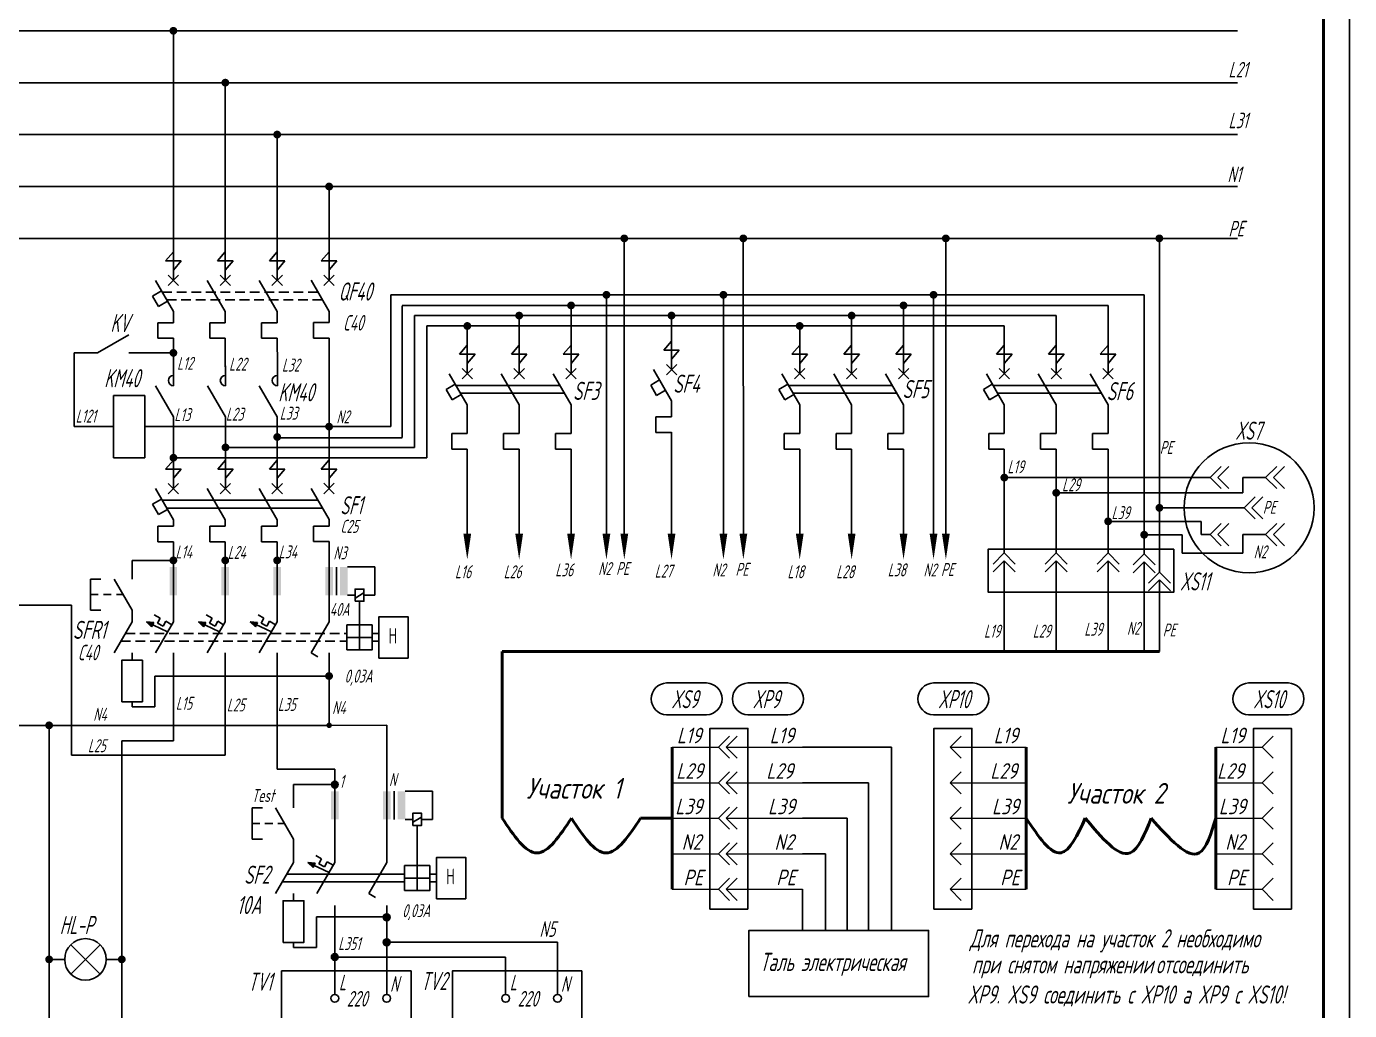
# Model space of a CAD drawing. Header units: millimetres. Extents: x 294 to 6216, y -3442 to 2720.
# Drawn here: x 1314.3 to 1569.2, y 343.8 to 533.4 of the extents above; entities that cross this region are included whole.
import ezdxf

# ---------------------------------------------------------------- set-up
doc = ezdxf.new("R2010")
doc.units = ezdxf.units.MM
doc.header["$LTSCALE"] = 15
for name, pattern in [('HIDDEN2', [0.1875, 0.125, -0.0625]), ('K5LT_BASIC', [0]), ('K5LT_THIN', [0])]:
    doc.linetypes.add(name, pattern=pattern)
for name, color, linetype, lineweight in [('0.35 TEXT', 7, 'Continuous', 35), ('LWT 0.5', 7, 'Continuous', 50), ('LWT 0.6', 7, 'Continuous', 50)]:
    doc.layers.add(name, color=color, linetype=linetype, lineweight=lineweight)
doc.layers.add('ШТРИХОВАЯ 2', color=7, linetype='HIDDEN2')
doc.styles.add('33', font='gost.shx', dxfattribs={"width": 0.75, "oblique": 15, "height": 2.5})
doc.styles.add('34', font='gost.shx', dxfattribs={"width": 0.75, "oblique": 15, "height": 3.5})

# ---------------------------------------------------------------- blocks, each defined once
blk = doc.blocks.new('НР контакт')
at = {"linetype": 'K5LT_BASIC'}
for p, q in [((4.5, 0), (10.5, 3.46)), ((4.5, 0), (0, 0)), ((15, 0), (10.5, 0))]:
    blk.add_line(p, q, dxfattribs=at)
blk = doc.blocks.new('Авт выкл с тепл и дугогаш вертик')
for p, q in [((0, 0), (0, -7.5)), ((-1.5, -3.75), (0, -2)), ((8.5, -3.75), (10, -2)), ((10, 0), (10, -7.5)), ((18.5, -3.75), (20, -2)), ((20, 0), (20, -7.5)), ((1.5, -3.75), (-1.5, -3.75)), ((0, -5.5), (1.5, -3.75)), ((11.5, -3.75), (8.5, -3.75)), ((10, -5.5), (11.5, -3.75)), ((21.5, -3.75), (18.5, -3.75)), ((20, -5.5), (21.5, -3.75)), ((0, -13.5), (-3.46, -7.5)), ((-1, -8.5), (1, -6.5)), ((-1, -6.5), (1, -8.5)), ((10, -13.5), (6.54, -7.5)), ((9, -8.5), (11, -6.5)), ((9, -6.5), (11, -8.5)), ((20, -13.5), (16.54, -7.5)), ((19, -8.5), (21, -6.5)), ((19, -6.5), (21, -8.5)), ((-2.31, -9.5), (-4.04, -10.5)), ((-2.16, -9.75), (17.84, -9.75)), ((-2.88, -12.5), (-4.04, -10.5)), ((-1.15, -11.5), (-2.88, -12.5)), ((-1.3, -11.25), (18.7, -11.25)), ((0, -13.5), (0, -18)), ((10, -13.5), (10, -18)), ((20, -13.5), (20, -18)), ((0, -19), (-3, -19)), ((-3, -19), (-3, -22)), ((0, -18), (0, -19)), ((10, -19), (7, -19)), ((7, -19), (7, -22)), ((10, -18), (10, -19)), ((20, -19), (17, -19)), ((17, -19), (17, -22)), ((20, -18), (20, -19)), ((-3, -22), (0, -22)), ((0, -22), (0, -27.5)), ((7, -22), (10, -22)), ((10, -22), (10, -27.5)), ((17, -22), (20, -22)), ((20, -22), (20, -27.5))]:
    blk.add_line(p, q)
blk = doc.blocks.new('Лампа сигнальная')
at = {"linetype": 'K5LT_BASIC'}
for p, q in [((10.33, -2.83), (4.67, 2.83)), ((4.67, -2.83), (10.33, 2.83)), ((3.5, 0), (0, 0)), ((15, 0), (11.5, 0))]:
    blk.add_line(p, q, dxfattribs=at)
blk.add_circle((7.5, 0), 4, dxfattribs=at)
blk = doc.blocks.new('Кнопка НР без фикс лев')
at = {"linetype": 'K5LT_BASIC'}
for p, q in [((10.5, 8), (4.5, 8)), ((4.5, 8), (4.5, 6)), ((10.5, 8), (10.5, 6)), ((10.5, 3.46), (4.5, 0)), ((0, 0), (4.5, 0)), ((10.5, 0), (15, 0))]:
    blk.add_line(p, q, dxfattribs=at)
at = {"linetype": 'K5LT_THIN'}
for p, q in [((7.5, 8), (7.5, 6.5)), ((7.5, 5.5), (7.5, 4)), ((7.5, 3), (7.5, 1.73))]:
    blk.add_line(p, q, dxfattribs=at)
blk = doc.blocks.new('KROPKA')
blk.add_hatch(color=256).paths.add_polyline_path([(0.65, 0, 1), (-0.65, 0, 1)])
blk.add_circle((0, 0), 0.654)

msp = doc.modelspace()

# ---------------------------------------------------------------- hatches: boundary and pattern name
for points in [[(1343.312, 429.243), (1341.855, 429.243), (1341.855, 423.806), (1343.312, 423.806)], [(1353.312, 429.243), (1351.855, 429.243), (1351.855, 423.806), (1353.312, 423.806)], [(1363.312, 429.243), (1361.855, 429.243), (1361.855, 423.806), (1363.312, 423.806)], [(1373.312, 429.243), (1371.855, 429.243), (1371.855, 423.806), (1373.312, 423.806)], [(1376.163, 429.243), (1374.706, 429.243), (1374.706, 423.806), (1376.163, 423.806)], [(1374.424, 386.041), (1372.967, 386.041), (1372.967, 380.604), (1374.424, 380.604)], [(1384.424, 386.041), (1382.967, 386.041), (1382.967, 380.604), (1384.424, 380.604)], [(1387.274, 386.041), (1385.818, 386.041), (1385.818, 380.604), (1387.274, 380.604)]]:
    msp.add_hatch(color=256).paths.add_polyline_path(points)
h = msp.add_hatch(color=256)
h.paths.add_polyline_path([(1338.819, 418.529), (1337.407, 418.692), (1338.604, 418.118)])
h.paths.add_polyline_path([(1338.604, 418.118), (1337.407, 418.692), (1338.39, 417.709)])
h = msp.add_hatch(color=256)
h.paths.add_polyline_path([(1348.819, 418.529), (1347.407, 418.692), (1348.604, 418.118)])
h.paths.add_polyline_path([(1348.604, 418.118), (1347.407, 418.692), (1348.39, 417.709)])
h = msp.add_hatch(color=256)
h.paths.add_polyline_path([(1358.819, 418.529), (1357.407, 418.692), (1358.604, 418.118)])
h.paths.add_polyline_path([(1358.604, 418.118), (1357.407, 418.692), (1358.39, 417.709)])
h = msp.add_hatch(color=256)
h.paths.add_polyline_path([(1369.931, 372.164), (1368.519, 372.327), (1369.716, 371.753)])
h.paths.add_polyline_path([(1369.716, 371.753), (1368.519, 372.327), (1369.502, 371.344)])

# ---------------------------------------------------------------- linework, layer by layer
for p, q in [((1569.213, 215.294, -0.02), (1569.213, 809.294, -0.02)), ((1437.65, 532.549, -0.02), (334.576, 532.549, -0.02)), ((1547.638, 532.549, -0.02), (394.377, 532.549, -0.02)), ((1342.589, 532.549, -0.02), (1342.589, 488.28, -0.02)), ((1437.65, 522.549, -0.02), (334.576, 522.549, -0.02)), ((1547.638, 522.549, -0.02), (394.377, 522.549, -0.02)), ((1352.589, 522.549, -0.02), (1352.589, 488.28, -0.02)), ((1437.65, 512.549, -0.02), (334.576, 512.549, -0.02)), ((1547.638, 512.549, -0.02), (394.377, 512.549, -0.02)), ((1362.589, 512.549, -0.02), (1362.589, 488.28, -0.02)), ((334.576, 502.549, -0.02), (1437.65, 502.549, -0.02)), ((394.377, 502.549, -0.02), (1547.638, 502.549, -0.02)), ((1372.593, 502.549, -0.02), (1372.593, 488.28, -0.02)), ((334.576, 492.549, -0.02), (1435.401, 492.549, -0.02)), ((405.206, 492.549, -0.02), (1547.638, 492.549, -0.02)), ((1429.475, 435.674, -0.02), (1429.464, 492.548, -0.02)), ((1452.416, 435.674, -0.02), (1452.405, 492.548, -0.02)), ((1491.433, 435.674, -0.02), (1491.422, 492.548, -0.02)), ((1532.575, 428.258, -0.02), (1532.565, 492.548, -0.02)), ((1341.089, 488.197, -0.02), (1342.589, 489.947, -0.02)), ((1342.589, 491.947, -0.02), (1342.589, 484.447, -0.02)), ((1351.089, 488.197, -0.02), (1352.589, 489.947, -0.02)), ((1352.589, 491.947, -0.02), (1352.589, 484.447, -0.02)), ((1361.089, 488.197, -0.02), (1362.589, 489.947, -0.02)), ((1362.589, 491.947, -0.02), (1362.589, 484.447, -0.02)), ((1371.093, 488.218, -0.02), (1372.593, 489.968, -0.02)), ((1372.593, 491.968, -0.02), (1372.593, 484.468, -0.02)), ((1344.089, 488.197, -0.02), (1341.089, 488.197, -0.02)), ((1342.589, 486.447, -0.02), (1344.089, 488.197, -0.02)), ((1354.089, 488.197, -0.02), (1351.089, 488.197, -0.02)), ((1352.589, 486.447, -0.02), (1354.089, 488.197, -0.02)), ((1364.089, 488.197, -0.02), (1361.089, 488.197, -0.02)), ((1362.589, 486.447, -0.02), (1364.089, 488.197, -0.02)), ((1374.093, 488.218, -0.02), (1371.093, 488.218, -0.02)), ((1372.593, 486.468, -0.02), (1374.093, 488.218, -0.02)), ((1342.589, 478.447, -0.02), (1339.129, 484.447, -0.02)), ((1341.589, 485.447, -0.02), (1343.589, 483.447, -0.02)), ((1341.589, 483.447, -0.02), (1343.589, 485.447, -0.02)), ((1352.589, 478.447, -0.02), (1349.129, 484.447, -0.02)), ((1351.589, 485.447, -0.02), (1353.589, 483.447, -0.02)), ((1351.589, 483.447, -0.02), (1353.589, 485.447, -0.02)), ((1362.589, 478.447, -0.02), (1359.129, 484.447, -0.02)), ((1361.589, 485.447, -0.02), (1363.589, 483.447, -0.02)), ((1361.589, 483.447, -0.02), (1363.589, 485.447, -0.02)), ((1372.593, 478.468, -0.02), (1369.133, 484.468, -0.02)), ((1371.593, 483.468, -0.02), (1373.593, 485.468, -0.02)), ((1371.593, 485.468, -0.02), (1373.593, 483.468, -0.02)), ((1340.279, 482.447, -0.02), (1338.549, 481.447, -0.02)), ((1339.709, 479.447, -0.02), (1338.549, 481.447, -0.02)), ((1341.439, 480.447, -0.02), (1339.709, 479.447, -0.02)), ((1384.484, 481.67, -0.02), (1529.648, 481.67, -0.02)), ((1384.484, 481.67, -0.02), (1384.484, 456.283, -0.02)), ((1386.662, 479.632, -0.02), (1522.695, 479.632, -0.02)), ((1386.662, 479.552, -0.02), (1386.662, 454.166, -0.02)), ((1419.217, 473.963, -0.02), (1419.217, 479.632, -0.02)), ((1426.027, 481.67, -0.02), (1426.027, 435.674, -0.02)), ((1448.574, 481.67, -0.02), (1448.574, 435.674, -0.02)), ((1483.277, 473.963, -0.02), (1483.277, 479.632, -0.02)), ((1489.054, 481.67, -0.02), (1489.054, 446.463, -0.02)), ((1522.695, 473.963, -0.02), (1522.695, 479.632, -0.02)), ((1529.648, 481.67, -0.02), (1529.648, 446.254, -0.02)), ((1342.589, 478.447, -0.02), (1342.589, 477.31, -0.02)), ((1342.589, 477.31, -0.02), (1342.589, 476.31, -0.02)), ((1352.589, 478.447, -0.02), (1352.589, 477.31, -0.02)), ((1352.589, 477.31, -0.02), (1352.589, 476.31, -0.02)), ((1362.589, 478.447, -0.02), (1362.589, 477.31, -0.02)), ((1362.589, 477.31, -0.02), (1362.589, 476.31, -0.02)), ((1372.593, 478.468, -0.02), (1372.593, 477.332, -0.02)), ((1372.593, 477.332, -0.02), (1372.593, 476.332, -0.02)), ((1389.037, 477.67, -0.02), (1512.695, 477.67, -0.02)), ((1389.037, 477.67, -0.02), (1389.037, 452.283, -0.02)), ((1409.217, 473.963, -0.02), (1409.217, 477.67, -0.02)), ((1438.571, 477.674, -0.02), (1438.574, 467.275, -0.02)), ((1473.277, 473.963, -0.02), (1473.277, 477.67, -0.02)), ((1512.695, 473.963, -0.02), (1512.695, 477.67, -0.02)), ((1339.589, 476.31, -0.02), (1339.589, 473.31, -0.02)), ((1342.589, 476.31, -0.02), (1339.589, 476.31, -0.02)), ((1349.589, 476.31, -0.02), (1349.589, 473.31, -0.02)), ((1352.589, 476.31, -0.02), (1349.589, 476.31, -0.02)), ((1359.589, 476.31, -0.02), (1359.589, 473.31, -0.02)), ((1362.589, 476.31, -0.02), (1359.589, 476.31, -0.02)), ((1369.593, 476.332, -0.02), (1369.593, 473.332, -0.02)), ((1372.593, 476.332, -0.02), (1369.593, 476.332, -0.02)), ((1391.417, 475.67, -0.02), (1502.695, 475.67, -0.02)), ((1391.417, 475.67, -0.02), (1391.417, 450.283, -0.02)), ((1399.217, 473.963, -0.02), (1399.217, 475.67, -0.02)), ((1463.277, 473.963, -0.02), (1463.277, 475.67, -0.02)), ((1502.695, 473.963, -0.02), (1502.695, 475.67, -0.02)), ((1339.589, 473.31, -0.02), (1342.589, 473.31, -0.02)), ((1342.589, 473.31, -0.02), (1342.589, 472.193, -0.02)), ((1342.589, 472.991, -0.02), (1342.589, 467.999, -0.02)), ((1349.589, 473.31, -0.02), (1352.589, 473.31, -0.02)), ((1352.589, 473.31, -0.02), (1352.589, 467.795, -0.02)), ((1352.589, 472.991, -0.02), (1352.589, 468.005, -0.02)), ((1359.589, 473.31, -0.02), (1362.589, 473.31, -0.02)), ((1362.589, 473.31, -0.02), (1362.623, 468.005, -0.02)), ((1369.593, 473.332, -0.02), (1372.593, 473.332, -0.02)), ((1372.593, 473.332, -0.02), (1372.593, 467.816, -0.02)), ((1437.074, 471.025, -0.02), (1438.574, 472.775, -0.02)), ((1323.477, 470.487, -0.02), (1323.477, 456.283, -0.02)), ((1342.616, 470.487, -0.02), (1337.975, 470.487, -0.02)), ((1440.074, 471.025, -0.02), (1437.074, 471.025, -0.02)), ((1438.574, 469.275, -0.02), (1440.074, 471.025, -0.02)), ((1372.593, 467.816, -0.02), (1372.593, 464.135, -0.02)), ((1438.574, 461.275, -0.02), (1435.114, 467.275, -0.02)), ((1437.574, 468.275, -0.02), (1439.574, 466.275, -0.02)), ((1437.574, 466.275, -0.02), (1439.574, 468.275, -0.02)), ((1372.593, 464.135, -0.02), (1372.593, 444.356, -0.02)), ((1436.264, 465.275, -0.02), (1434.6, 464.275, -0.02)), ((1435.694, 462.275, -0.02), (1434.6, 464.275, -0.02)), ((1331.082, 462.283, -0.02), (1331.082, 450.283, -0.02)), ((1337.082, 462.283, -0.02), (1331.082, 462.283, -0.02)), ((1337.082, 450.283, -0.02), (1337.082, 462.283, -0.02)), ((1437.424, 463.275, -0.02), (1435.694, 462.275, -0.02)), ((1438.574, 461.275, -0.02), (1438.574, 459.173, -0.02)), ((1438.574, 459.173, -0.02), (1438.574, 458.173, -0.02)), ((1435.574, 458.173, -0.02), (1435.574, 455.173, -0.02)), ((1438.574, 458.173, -0.02), (1435.574, 458.173, -0.02)), ((1323.477, 456.283, -0.02), (1331.082, 456.283, -0.02)), ((1372.7, 456.283, -0.02), (1337.086, 456.283, -0.02)), ((1342.589, 454.151, -0.02), (1342.589, 444.335, -0.02)), ((1352.623, 454.151, -0.02), (1352.623, 444.335, -0.02)), ((1362.589, 454.151, -0.02), (1362.589, 444.335, -0.02)), ((1362.589, 454.151, -0.02), (1386.662, 454.151, -0.02)), ((1372.593, 456.283, -0.02), (1384.484, 456.283, -0.02)), ((1435.574, 455.173, -0.02), (1438.574, 455.173, -0.02)), ((1438.574, 455.173, -0.02), (1438.574, 435.674, -0.02)), ((1352.623, 452.283, -0.02), (1389.037, 452.283, -0.02)), ((1331.082, 450.283, -0.02), (1337.082, 450.283, -0.02)), ((1341.089, 448.085, -0.02), (1342.589, 449.835, -0.02)), ((1342.598, 450.283, -0.02), (1391.417, 450.283, -0.02)), ((1351.123, 448.085, -0.02), (1352.623, 449.835, -0.02)), ((1361.089, 448.085, -0.02), (1362.589, 449.835, -0.02)), ((1371.093, 448.106, -0.02), (1372.593, 449.856, -0.02)), ((1344.089, 448.085, -0.02), (1341.089, 448.085, -0.02)), ((1342.589, 446.335, -0.02), (1344.089, 448.085, -0.02)), ((1354.123, 448.085, -0.02), (1351.123, 448.085, -0.02)), ((1352.623, 446.335, -0.02), (1354.123, 448.085, -0.02)), ((1364.089, 448.085, -0.02), (1361.089, 448.085, -0.02)), ((1362.589, 446.335, -0.02), (1364.089, 448.085, -0.02)), ((1374.093, 448.106, -0.02), (1371.093, 448.106, -0.02)), ((1372.593, 446.356, -0.02), (1374.093, 448.106, -0.02)), ((1399.217, 446.463, -0.02), (1399.217, 435.674, -0.02)), ((1409.217, 446.463, -0.02), (1409.217, 435.674, -0.02)), ((1419.217, 446.463, -0.02), (1419.217, 435.674, -0.02)), ((1463.277, 446.463, -0.02), (1463.277, 435.674, -0.02)), ((1473.277, 446.463, -0.02), (1473.277, 435.674, -0.02)), ((1483.277, 446.463, -0.02), (1483.277, 435.674, -0.02)), ((1489.054, 446.463, -0.02), (1489.054, 435.674, -0.02)), ((1542.364, 446.463, -0.02), (1502.695, 446.463, -0.02)), ((1502.695, 446.463, -0.02), (1502.695, 431.931, -0.02)), ((1512.695, 446.463, -0.02), (1512.695, 443.527, -0.02)), ((1522.695, 446.463, -0.02), (1522.695, 438.027, -0.02)), ((1529.648, 446.254, -0.02), (1529.648, 431.745, -0.02)), ((1542.364, 446.463, -0.02), (1544.485, 448.584, -0.02)), ((1542.364, 446.463, -0.02), (1544.485, 444.342, -0.02)), ((1543.864, 446.463, -0.02), (1545.985, 448.584, -0.02)), ((1543.864, 446.463, -0.02), (1545.985, 444.342, -0.02)), ((1553.052, 446.463, -0.02), (1548.669, 446.463, -0.02)), ((1548.669, 446.463, -0.02), (1548.669, 443.527, -0.02)), ((1553.052, 446.463, -0.02), (1555.173, 448.584, -0.02)), ((1553.052, 446.463, -0.02), (1555.173, 444.342, -0.02)), ((1554.552, 446.463, -0.02), (1556.673, 448.584, -0.02)), ((1554.552, 446.463, -0.02), (1556.673, 444.342, -0.02)), ((1342.589, 438.335, -0.02), (1339.129, 444.335, -0.02)), ((1341.589, 445.335, -0.02), (1343.589, 443.335, -0.02)), ((1341.589, 443.335, -0.02), (1343.589, 445.335, -0.02)), ((1352.589, 438.335, -0.02), (1349.129, 444.335, -0.02)), ((1351.623, 445.335, -0.02), (1353.623, 443.335, -0.02)), ((1351.623, 443.335, -0.02), (1353.623, 445.335, -0.02)), ((1362.589, 438.335, -0.02), (1359.129, 444.335, -0.02)), ((1361.589, 445.335, -0.02), (1363.589, 443.335, -0.02)), ((1361.589, 443.335, -0.02), (1363.589, 445.335, -0.02)), ((1372.593, 438.356, -0.02), (1369.133, 444.356, -0.02)), ((1371.593, 445.356, -0.02), (1373.593, 443.356, -0.02)), ((1371.593, 443.356, -0.02), (1373.593, 445.356, -0.02)), ((1340.279, 442.335, -0.02), (1338.549, 441.335, -0.02)), ((1339.709, 439.335, -0.02), (1338.549, 441.335, -0.02)), ((1340.429, 442.085, -0.02), (1370.442, 442.085, -0.02)), ((1548.669, 443.527, -0.02), (1512.695, 443.527, -0.02)), ((1512.695, 443.527, -0.02), (1512.695, 431.931, -0.02)), ((1548.902, 440.636, -0.02), (1551.023, 442.757, -0.02)), ((1550.402, 440.636, -0.02), (1552.523, 442.757, -0.02)), ((1341.439, 440.335, -0.02), (1339.709, 439.335, -0.02)), ((1341.289, 440.585, -0.02), (1371.307, 440.585, -0.02)), ((1548.902, 440.636, -0.02), (1532.575, 440.637, -0.02)), ((1548.902, 440.636, -0.02), (1551.023, 438.514, -0.02)), ((1550.402, 440.636, -0.02), (1552.523, 438.514, -0.02)), ((1339.589, 437.112, -0.02), (1339.589, 434.112, -0.02)), ((1342.589, 437.112, -0.02), (1339.589, 437.112, -0.02)), ((1342.589, 438.335, -0.02), (1342.589, 438.112, -0.02)), ((1342.589, 438.112, -0.02), (1342.589, 437.112, -0.02)), ((1349.589, 437.112, -0.02), (1349.589, 434.112, -0.02)), ((1352.589, 437.112, -0.02), (1349.589, 437.112, -0.02)), ((1352.589, 438.335, -0.02), (1352.589, 438.112, -0.02)), ((1352.589, 438.112, -0.02), (1352.589, 437.112, -0.02)), ((1359.589, 437.112, -0.02), (1359.589, 434.112, -0.02)), ((1362.589, 437.112, -0.02), (1359.589, 437.112, -0.02)), ((1362.589, 438.335, -0.02), (1362.589, 438.112, -0.02)), ((1362.589, 438.112, -0.02), (1362.589, 437.112, -0.02)), ((1372.593, 437.133, -0.02), (1369.593, 437.133, -0.02)), ((1369.593, 437.133, -0.02), (1369.593, 434.133, -0.02)), ((1372.593, 438.356, -0.02), (1372.593, 438.133, -0.02)), ((1372.593, 438.133, -0.02), (1372.593, 437.133, -0.02)), ((1540.604, 438.027, -0.02), (1522.695, 438.027, -0.02)), ((1522.695, 438.027, -0.02), (1522.695, 431.931, -0.02)), ((1540.604, 438.027, -0.02), (1540.604, 435.465, -0.02)), ((1542.364, 435.465, -0.02), (1544.485, 437.586, -0.02)), ((1543.864, 435.465, -0.02), (1545.985, 437.586, -0.02)), ((1553.052, 435.465, -0.02), (1555.173, 437.586, -0.02)), ((1554.552, 435.465, -0.02), (1556.673, 437.586, -0.02)), ((1339.589, 434.112, -0.02), (1342.589, 434.112, -0.02)), ((1342.589, 434.112, -0.02), (1342.584, 418.669, -0.02)), ((1349.589, 434.112, -0.02), (1352.589, 434.112, -0.02)), ((1352.589, 434.112, -0.02), (1352.589, 430.777, -0.02)), ((1359.589, 434.112, -0.02), (1362.589, 434.112, -0.02)), ((1362.589, 434.112, -0.02), (1362.59, 430.777, -0.02)), ((1369.593, 434.133, -0.02), (1372.593, 434.133, -0.02)), ((1372.593, 434.133, -0.02), (1372.593, 430.777, -0.02)), ((1529.648, 435.446, -0.02), (1536.988, 435.446, -0.02)), ((1536.988, 435.446, -0.02), (1536.988, 431.927, -0.02)), ((1540.604, 435.465, -0.02), (1542.364, 435.465, -0.02)), ((1542.364, 435.465, -0.02), (1544.485, 433.343, -0.02)), ((1543.864, 435.465, -0.02), (1545.985, 433.343, -0.02)), ((1548.669, 431.927, -0.02), (1548.669, 435.465, -0.02)), ((1548.669, 435.465, -0.02), (1553.052, 435.465, -0.02)), ((1553.052, 435.465, -0.02), (1555.173, 433.343, -0.02)), ((1554.552, 435.465, -0.02), (1556.673, 433.343, -0.02)), ((1352.584, 433.052, -0.02), (1352.584, 418.669, -0.02)), ((1362.584, 433.052, -0.02), (1362.584, 418.669, -0.02)), ((1372.584, 433.052, -0.02), (1372.584, 418.669, -0.02)), ((1502.695, 431.931, -0.02), (1500.573, 429.81, -0.02)), ((1502.695, 431.931, -0.02), (1504.816, 429.81, -0.02)), ((1512.695, 431.931, -0.02), (1510.573, 429.81, -0.02)), ((1512.695, 431.931, -0.02), (1514.816, 429.81, -0.02)), ((1522.695, 431.931, -0.02), (1520.573, 429.81, -0.02)), ((1522.695, 431.931, -0.02), (1524.816, 429.81, -0.02)), ((1529.648, 431.745, -0.02), (1527.527, 429.624, -0.02)), ((1529.648, 431.745, -0.02), (1531.769, 429.624, -0.02)), ((1536.988, 431.927, -0.02), (1548.669, 431.927, -0.02)), ((1342.584, 430.506, -0.02), (1334.627, 430.506, -0.02)), ((1334.627, 430.367, -0.02), (1334.627, 426.916, -0.02)), ((1374.016, 429.215, -0.02), (1374.016, 423.811, -0.02)), ((1376.163, 429.243, -0.02), (1381.398, 429.243, -0.02)), ((1381.398, 429.243, -0.02), (1381.398, 423.812, -0.02)), ((1502.695, 430.431, -0.02), (1500.573, 428.31, -0.02)), ((1502.695, 430.431, -0.02), (1502.695, 412.982, -0.02)), ((1502.695, 430.431, -0.02), (1504.816, 428.31, -0.02)), ((1512.695, 430.431, -0.02), (1510.573, 428.31, -0.02)), ((1512.695, 430.431, -0.02), (1512.695, 412.982, -0.02)), ((1512.695, 430.431, -0.02), (1514.816, 428.31, -0.02)), ((1522.695, 430.431, -0.02), (1520.573, 428.31, -0.02)), ((1522.695, 430.431, -0.02), (1522.695, 412.982, -0.02)), ((1522.695, 430.431, -0.02), (1524.816, 428.31, -0.02)), ((1529.648, 430.245, -0.02), (1527.527, 428.124, -0.02)), ((1529.648, 430.245, -0.02), (1529.648, 412.982, -0.02)), ((1529.648, 430.245, -0.02), (1531.769, 428.124, -0.02)), ((1532.575, 428.258, -0.02), (1530.454, 426.136, -0.02)), ((1532.575, 426.758, -0.02), (1530.454, 424.636, -0.02)), ((1532.575, 428.258, -0.02), (1534.696, 426.136, -0.02)), ((1532.575, 412.982, -0.004), (1532.575, 426.758, -0.02)), ((1532.575, 426.758, -0.02), (1534.696, 424.636, -0.02)), ((1376.163, 423.812, -0.02), (1377.597, 423.812, -0.02)), ((1379.13, 424.198, -0.02), (1377.758, 423.317, -0.02)), ((1381.398, 423.812, -0.02), (1379.306, 423.812, -0.02)), ((1318.431, 421.901, -0.02), (1305.319, 421.901, -0.02)), ((1322.927, 421.901, -0.02), (1318.431, 421.901, -0.02)), ((1322.927, 392.971, -0.02), (1322.927, 421.901, -0.02)), ((1378.452, 422.632, -0.02), (1378.452, 418.083, -0.02)), ((1334.627, 418.669, -0.02), (1331.167, 412.669, -0.02)), ((1341.473, 416.742, -0.02), (1337.407, 418.692, -0.02)), ((1337.407, 418.692, -0.02), (1338.39, 417.709, -0.02)), ((1338.819, 418.529, -0.02), (1337.407, 418.692, -0.02)), ((1338.39, 417.709, -0.02), (1338.819, 418.529, -0.02)), ((1340.038, 419.375, -0.02), (1338.905, 420.029, -0.02)), ((1342.584, 418.669, -0.02), (1339.124, 412.669, -0.02)), ((1340.038, 419.375, -0.02), (1339.518, 418.429, -0.02)), ((1339.518, 418.429, -0.02), (1340.612, 417.825, -0.02)), ((1341.132, 418.772, -0.02), (1340.612, 417.825, -0.02)), ((1342.265, 418.118, -0.02), (1341.132, 418.772, -0.02)), ((1351.473, 416.742, -0.02), (1347.407, 418.692, -0.02)), ((1347.407, 418.692, -0.02), (1348.39, 417.709, -0.02)), ((1348.819, 418.529, -0.02), (1347.407, 418.692, -0.02)), ((1348.39, 417.709, -0.02), (1348.819, 418.529, -0.02)), ((1350.038, 419.375, -0.02), (1348.905, 420.029, -0.02)), ((1352.584, 418.669, -0.02), (1349.124, 412.669, -0.02)), ((1350.038, 419.375, -0.02), (1349.518, 418.429, -0.02)), ((1349.518, 418.429, -0.02), (1350.612, 417.825, -0.02)), ((1351.132, 418.772, -0.02), (1350.612, 417.825, -0.02)), ((1352.265, 418.118, -0.02), (1351.132, 418.772, -0.02)), ((1361.473, 416.742, -0.02), (1357.407, 418.692, -0.02)), ((1357.407, 418.692, -0.02), (1358.39, 417.709, -0.02)), ((1358.819, 418.529, -0.02), (1357.407, 418.692, -0.02)), ((1358.39, 417.709, -0.02), (1358.819, 418.529, -0.02)), ((1360.038, 419.375, -0.02), (1358.905, 420.029, -0.02)), ((1362.584, 418.669, -0.02), (1359.124, 412.669, -0.02)), ((1360.038, 419.375, -0.02), (1359.518, 418.429, -0.02)), ((1359.518, 418.429, -0.02), (1360.612, 417.825, -0.02)), ((1361.132, 418.772, -0.02), (1360.612, 417.825, -0.02)), ((1362.265, 418.118, -0.02), (1361.132, 418.772, -0.02)), ((1372.584, 418.669, -0.02), (1369.124, 412.669, -0.02)), ((1376.035, 415.666, -0.02), (1380.868, 415.666, -0.02)), ((1378.452, 418.083, -0.02), (1378.452, 413.25, -0.02)), ((1380.868, 416.419, -0.02), (1382.189, 416.419, -0.02)), ((1380.868, 414.919, -0.02), (1382.189, 414.919, -0.02)), ((1334.627, 411.279, -0.02), (1334.627, 412.669, -0.02)), ((1342.584, 395.726, -0.02), (1342.584, 412.669, -0.02)), ((1352.584, 392.971, -0.02), (1352.584, 412.669, -0.02)), ((1362.589, 390.254, -0.02), (1362.584, 412.669, -0.02)), ((1369.124, 412.669, -0.02), (1370.427, 411.916, -0.02)), ((1372.584, 398.724, -0.02), (1372.584, 412.669, -0.02)), ((1339.042, 402.304, -0.02), (1339.042, 408.223, -0.02)), ((1339.042, 408.223, -0.02), (1372.584, 408.223, -0.02)), ((1342.584, 410.353, -0.02), (1342.584, 405.853, -0.02)), ((1352.584, 410.353, -0.02), (1352.584, 405.853, -0.02)), ((1362.584, 410.353, -0.02), (1362.584, 405.853, -0.02)), ((1372.584, 410.353, -0.02), (1372.584, 405.853, -0.02)), ((1334.627, 403.279, -0.02), (1334.627, 402.304, -0.02)), ((1334.627, 402.304, -0.02), (1339.042, 402.304, -0.02)), ((1372.809, 398.724, -0.02), (1308.825, 398.724, -0.02)), ((1318.646, 398.724, -0.02), (1318.646, 334.79, -0.02)), ((1372.654, 398.724, -0.02), (1383.688, 398.727, -0.02)), ((1383.695, 372.304, -0.02), (1383.687, 398.727, -0.02)), ((1332.646, 395.726, -0.02), (1332.646, 334.79, -0.02)), ((1342.584, 395.726, -0.02), (1332.646, 395.726, -0.02)), ((1447.628, 394.497, 0.001), (1449.749, 396.618, 0.001)), ((1449.128, 394.497, 0.001), (1451.249, 396.618, 0.001)), ((1492.285, 394.497, 0.001), (1494.407, 396.618, 0.001)), ((1552.366, 394.497, -0.001), (1554.487, 396.618, -0.001)), ((1352.584, 392.971, -0.02), (1322.927, 392.971, -0.02)), ((1447.628, 394.497, 0.001), (1449.749, 392.376, 0.001)), ((1449.128, 394.497, 0.001), (1451.249, 392.376, 0.001)), ((1463.779, 394.497, 0.001), (1480.988, 394.497, 0.001)), ((1480.988, 394.497, 0.001), (1480.988, 359.218)), ((1492.285, 394.497, 0.001), (1494.407, 392.376, 0.001)), ((1552.366, 394.497, -0.001), (1554.487, 392.376, -0.001)), ((1373.695, 390.254, -0.02), (1362.589, 390.254, -0.02)), ((1373.695, 380.168, -0.02), (1373.695, 390.254, -0.02)), ((1373.695, 389.85, -0.02), (1373.695, 372.304, -0.02)), ((1447.628, 387.655, 0.001), (1449.749, 389.776, 0.001)), ((1447.628, 387.655, 0.001), (1449.749, 385.534, 0.001)), ((1449.128, 387.655, 0.001), (1451.249, 389.776, 0.001)), ((1449.128, 387.655, 0.001), (1451.249, 385.534, 0.001)), ((1463.779, 387.655, 0.001), (1476.509, 387.655, 0.001)), ((1476.509, 387.655, 0.001), (1476.509, 359.218)), ((1492.285, 387.655, 0.001), (1494.407, 389.776, 0.001)), ((1492.285, 387.655, 0.001), (1494.407, 385.534, 0.001)), ((1552.366, 387.655, -0.001), (1554.487, 389.776, -0.001)), ((1552.366, 387.655, -0.001), (1554.487, 385.534, -0.001)), ((1373.695, 387.304, -0.02), (1365.739, 387.304, -0.02)), ((1365.739, 387.165, -0.02), (1365.739, 382.896, -0.02)), ((1385.128, 386.013, -0.02), (1385.128, 380.609, -0.02)), ((1387.275, 386.04, -0.02), (1392.51, 386.04, -0.02)), ((1392.51, 386.04, -0.02), (1392.51, 380.609, -0.02)), ((1447.628, 380.813, 0.001), (1449.749, 382.934, 0.001)), ((1449.128, 380.813, 0.001), (1451.249, 382.934, 0.001)), ((1492.285, 380.813, 0.001), (1494.407, 382.934, 0.001)), ((1552.366, 380.813, -0.001), (1554.487, 382.934, -0.001)), ((1387.275, 380.609, -0.02), (1388.708, 380.609, -0.02)), ((1390.242, 380.996, -0.02), (1388.87, 380.114, -0.02)), ((1392.51, 380.609, -0.02), (1390.418, 380.609, -0.02)), ((1447.628, 380.813, 0.001), (1449.749, 378.692, 0.001)), ((1449.128, 380.813, 0.001), (1451.249, 378.692, 0.001)), ((1463.779, 380.813, 0.001), (1472.437, 380.813, 0.001)), ((1472.437, 380.813, 0.001), (1472.437, 359.218)), ((1492.285, 380.813, 0.001), (1494.407, 378.692, 0.001)), ((1552.366, 380.813, -0.001), (1554.487, 378.692, -0.001)), ((1389.563, 379.43, -0.02), (1389.563, 371.719, -0.02)), ((1447.628, 373.971, 0.001), (1449.749, 376.092, 0.001)), ((1449.128, 373.971, 0.001), (1451.249, 376.092, 0.001)), ((1492.285, 373.971, 0.001), (1494.407, 376.092, 0.001)), ((1552.366, 373.971, -0.001), (1554.487, 376.092, -0.001)), ((1365.739, 372.304, -0.02), (1362.279, 366.304, -0.02)), ((1372.584, 370.377, -0.02), (1368.519, 372.327, -0.02)), ((1368.519, 372.327, -0.02), (1369.502, 371.344, -0.02)), ((1369.931, 372.164, -0.02), (1368.519, 372.327, -0.02)), ((1371.15, 373.011, -0.02), (1370.017, 373.665, -0.02)), ((1373.695, 372.304, -0.02), (1370.235, 366.304, -0.02)), ((1371.15, 373.011, -0.02), (1370.63, 372.064, -0.02)), ((1372.244, 372.407, -0.02), (1371.724, 371.461, -0.02)), ((1373.377, 371.753, -0.02), (1372.244, 372.407, -0.02)), ((1383.695, 372.304, -0.02), (1380.235, 366.304, -0.02)), ((1447.628, 373.971, 0.001), (1449.749, 371.85, 0.001)), ((1449.128, 373.971, 0.001), (1451.249, 371.85, 0.001)), ((1463.779, 373.971, 0.001), (1468.23, 373.971, 0.001)), ((1468.23, 373.971, 0.001), (1468.23, 359.218)), ((1492.285, 373.971, 0.001), (1494.407, 371.85, 0.001)), ((1552.366, 373.971, -0.001), (1554.487, 371.85, -0.001)), ((1364.439, 370.054, -0.02), (1387.146, 370.054, -0.02)), ((1369.502, 371.344, -0.02), (1369.931, 372.164, -0.02)), ((1370.63, 372.064, -0.02), (1371.724, 371.461, -0.02)), ((1389.563, 371.719, -0.02), (1389.563, 366.885, -0.02)), ((1391.98, 370.054, -0.02), (1393.301, 370.054, -0.02)), ((1363.579, 368.554, -0.02), (1387.146, 368.554, -0.02)), ((1387.146, 369.302, -0.02), (1391.98, 369.302, -0.02)), ((1391.98, 368.554, -0.02), (1393.301, 368.554, -0.02)), ((1447.628, 367.129, 0.001), (1449.749, 369.251, 0.001)), ((1447.628, 367.129, 0.001), (1449.749, 365.008, 0.001)), ((1449.128, 367.129, 0.001), (1451.249, 369.251, 0.001)), ((1449.128, 367.129, 0.001), (1451.249, 365.008, 0.001)), ((1463.779, 367.129, 0.001), (1463.779, 359.218)), ((1492.285, 367.129, 0.001), (1494.407, 369.251, 0.001)), ((1492.285, 367.129, 0.001), (1494.407, 365.008, 0.001)), ((1552.366, 367.129, -0.001), (1554.487, 369.251, -0.001)), ((1552.366, 367.129, 0.001), (1554.487, 365.008, 0.001)), ((1365.739, 364.914, -0.02), (1365.739, 366.304, -0.02)), ((1380.235, 366.304, -0.02), (1381.539, 365.552, -0.02)), ((1373.689, 346.881, -0.02), (1373.689, 363.988, -0.02)), ((1370.153, 355.94, -0.02), (1370.153, 361.859, -0.02)), ((1370.153, 361.859, -0.02), (1383.695, 361.859, -0.02)), ((1365.739, 355.94, -0.02), (1365.739, 356.914, -0.02)), ((1383.689, 356.924, -0.02), (1383.689, 346.881, -0.02)), ((1383.689, 356.924, -0.02), (1416.605, 356.924, -0.02)), ((1416.605, 346.881, -0.02), (1416.605, 356.924, -0.02)), ((1365.739, 355.94, -0.02), (1370.153, 355.94, -0.02)), ((1373.689, 354.083, -0.02), (1406.605, 354.083, -0.02)), ((1406.605, 346.881, -0.02), (1406.605, 354.083, -0.02))]:
    msp.add_line(p, q)
at = {"linetype": 'K5LT_BASIC'}
for p, q in [((1342.623, 468.005, -0.02), (1342.623, 464.14, -0.02)), ((1352.623, 468.005, -0.02), (1352.623, 464.14, -0.02)), ((1362.623, 468.005, -0.02), (1362.623, 464.14, -0.02)), ((1372.593, 467.999, -0.02), (1372.593, 464.135, -0.02)), ((1342.589, 458.14, -0.02), (1339.129, 464.14, -0.02)), ((1352.623, 458.14, -0.02), (1349.163, 464.14, -0.02)), ((1362.589, 458.14, -0.02), (1359.129, 464.14, -0.02)), ((1342.589, 458.14, -0.02), (1342.589, 449.277, -0.02)), ((1352.623, 458.14, -0.02), (1352.623, 449.277, -0.02)), ((1362.589, 458.14, -0.02), (1362.589, 449.277, -0.02)), ((1438.574, 454.949, -0.02), (1438.574, 455.201, -0.02)), ((1334.627, 429.169, -0.02), (1334.627, 430.506, -0.02)), ((1326.627, 426.919, -0.02), (1326.627, 420.919, -0.02)), ((1326.627, 426.919, -0.02), (1328.627, 426.919, -0.02)), ((1331.167, 426.919, -0.02), (1334.627, 420.919, -0.02)), ((1326.627, 420.919, -0.02), (1328.627, 420.919, -0.02)), ((1334.627, 418.669, -0.02), (1334.627, 420.919, -0.02)), ((1383.689, 356.924, -0.02), (1383.689, 363.988, -0.02))]:
    msp.add_line(p, q, dxfattribs=at)
at = {"linetype": 'K5LT_THIN'}
for p, q in [((1326.627, 423.919, -0.02), (1328.127, 423.919, -0.02)), ((1329.127, 423.919, -0.02), (1330.627, 423.919, -0.02)), ((1331.627, 423.919, -0.02), (1332.897, 423.919, -0.02))]:
    msp.add_line(p, q, dxfattribs=at)
at = {"lineweight": 13}
for p, q in [((1438.684, 394.497, 0.001), (1447.628, 394.497, 0.001)), ((1449.128, 394.497, 0.001), (1463.779, 394.497, 0.001)), ((1492.285, 394.497, 0.001), (1506.936, 394.497, 0.001)), ((1543.422, 394.497, -0.001), (1552.366, 394.497, -0.001)), ((1438.684, 387.655, 0.001), (1447.628, 387.655, 0.001)), ((1449.128, 387.655, 0.001), (1463.779, 387.655, 0.001)), ((1492.285, 387.655, 0.001), (1506.936, 387.655, 0.001)), ((1543.422, 387.655, -0.001), (1552.366, 387.655, -0.001)), ((1438.684, 380.813, 0.001), (1447.628, 380.813, 0.001)), ((1449.128, 380.813, 0.001), (1463.779, 380.813, 0.001)), ((1492.285, 380.813, 0.001), (1506.936, 380.813, 0.001)), ((1543.422, 380.813, -0.001), (1552.366, 380.813, -0.001)), ((1438.684, 373.971, 0.001), (1447.628, 373.971, 0.001)), ((1449.128, 373.971, 0.001), (1463.779, 373.971, 0.001)), ((1492.285, 373.971, 0.001), (1506.936, 373.971, 0.001)), ((1543.422, 373.971, -0.001), (1552.366, 373.971, -0.001)), ((1438.684, 367.129, 0.001), (1447.628, 367.129, 0.001)), ((1449.128, 367.129, 0.001), (1463.779, 367.129, 0.001)), ((1492.285, 367.129, 0.001), (1506.936, 367.129, 0.001)), ((1543.422, 367.129, 0.001), (1552.366, 367.129, 0.001))]:
    msp.add_line(p, q, dxfattribs=at)
at = {"const_width": 0.75, "elevation": -0.02}
for points in [[(1342.21, 532.549, 1), (1342.96, 532.549, 1)], [(1352.214, 522.549, 1), (1352.964, 522.549, 1)], [(1362.214, 512.549, 1), (1362.964, 512.549, 1)], [(1372.218, 502.549, 1), (1372.968, 502.549, 1)], [(1429.089, 492.547, 1), (1429.839, 492.547, 1)], [(1452.03, 492.547, 1), (1452.78, 492.547, 1)], [(1491.047, 492.547, 1), (1491.797, 492.547, 1)], [(1532.19, 492.547, 1), (1532.94, 492.547, 1)], [(1425.652, 481.672, 1), (1426.402, 481.672, 1)], [(1448.199, 481.672, 1), (1448.949, 481.672, 1)], [(1488.679, 481.672, 1), (1489.429, 481.672, 1)], [(1418.842, 479.632, 1), (1419.592, 479.632, 1)], [(1482.902, 479.632, 1), (1483.652, 479.632, 1)], [(1408.842, 477.672, 1), (1409.592, 477.672, 1)], [(1438.196, 477.676, 1), (1438.946, 477.676, 1)], [(1472.902, 477.672, 1), (1473.652, 477.672, 1)], [(1398.842, 475.672, 1), (1399.592, 475.672, 1)], [(1462.902, 475.672, 1), (1463.652, 475.672, 1)], [(1342.214, 470.487, 1), (1342.964, 470.487, 1)], [(1372.218, 456.283, 1), (1372.968, 456.283, 1)], [(1362.223, 454.283, 1), (1362.973, 454.283, 1)], [(1352.257, 452.283, 1), (1353.007, 452.283, 1)], [(1342.223, 450.283, 1), (1342.973, 450.283, 1)], [(1502.32, 446.463, 1), (1503.07, 446.463, 1)], [(1512.32, 443.527, 1), (1513.07, 443.527, 1)], [(1532.2, 440.637, 1), (1532.95, 440.637, 1)], [(1522.32, 438.027, 1), (1523.07, 438.027, 1)], [(1529.273, 435.446, 1), (1530.023, 435.446, 1)], [(1342.584, 430.881, 1), (1342.584, 430.131, 1)], [(1352.584, 430.881, 1), (1352.584, 430.131, 1)], [(1362.584, 430.881, 1), (1362.584, 430.131, 1)], [(1372.584, 408.598, 1), (1372.584, 407.848, 1)], [(1318.271, 398.724, 1), (1319.021, 398.724, 1)], [(1318.271, 353.632, 1), (1319.021, 353.632, 1)], [(1332.271, 353.632, 1), (1333.021, 353.632, 1)]]:
    msp.add_lwpolyline(points, format="xyb", close=True, dxfattribs=at)
at = {"elevation": -0.02}
for points in [[(1399.217, 435.674, 1.5, 0, 0), (1399.217, 430.674, 0, 0, 0)], [(1409.217, 435.674, 1.5, 0, 0), (1409.217, 430.674, 0, 0, 0)], [(1419.217, 435.674, 1.5, 0, 0), (1419.217, 430.674, 0, 0, 0)], [(1426.027, 435.674, 1.5, 0, 0), (1426.027, 430.674, 0, 0, 0)], [(1429.475, 435.674, 1.5, 0, 0), (1429.475, 430.674, 0, 0, 0)], [(1438.574, 435.674, 1.5, 0, 0), (1438.574, 430.674, 0, 0, 0)], [(1448.574, 435.674, 1.5, 0, 0), (1448.574, 430.674, 0, 0, 0)], [(1452.416, 435.674, 1.5, 0, 0), (1452.416, 430.674, 0, 0, 0)], [(1463.277, 435.674, 1.5, 0, 0), (1463.277, 430.674, 0, 0, 0)], [(1473.277, 435.674, 1.5, 0, 0), (1473.277, 430.674, 0, 0, 0)], [(1483.277, 435.674, 1.5, 0, 0), (1483.277, 430.674, 0, 0, 0)], [(1489.054, 435.674, 1.5, 0, 0), (1489.054, 430.674, 0, 0, 0)], [(1491.433, 435.674, 1.5, 0, 0), (1491.433, 430.674, 0, 0, 0)]]:
    msp.add_lwpolyline(points, format="xyseb", dxfattribs=at)
for points in [[(1535.372, 432.669), (1499.581, 432.669), (1499.581, 424.399), (1535.372, 424.399)], [(1453.483, 346.468), (1488.094, 346.468), (1488.094, 359.218), (1453.483, 359.218)]]:
    msp.add_lwpolyline(points, close=True)
for points, elevation in [([(1377.597, 422.632), (1379.306, 422.632), (1379.306, 424.991), (1377.597, 424.991)], -0.02), ([(1382.189, 411.689), (1387.814, 411.689), (1387.814, 419.643), (1382.189, 419.643)], -0.02), ([(1376.035, 413.25), (1380.868, 413.25), (1380.868, 418.083), (1376.035, 418.083)], -0.02), ([(1332.627, 403.279), (1336.627, 403.279), (1336.627, 411.279), (1332.627, 411.279)], -0.02), ([(1453.279, 363.327), (1453.279, 398.138), (1445.984, 398.138), (1445.984, 363.327)], 0.001), ([(1496.437, 363.327), (1496.437, 398.138), (1489.142, 398.138), (1489.142, 363.327)], 0.001), ([(1558.017, 363.327), (1558.017, 398.138), (1550.722, 398.138), (1550.722, 363.327)], -0.001), ([(1388.708, 379.43), (1390.418, 379.43), (1390.418, 381.789), (1388.708, 381.789)], -0.02), ([(1393.301, 365.325), (1398.926, 365.325), (1398.926, 373.279), (1393.301, 373.279)], -0.02), ([(1387.146, 366.885), (1391.98, 366.885), (1391.98, 371.719), (1387.146, 371.719)], -0.02), ([(1363.739, 356.914), (1367.739, 356.914), (1367.739, 364.914), (1363.739, 364.914)], -0.02), ([(1388.391, 351.403), (1388.391, 314.012), (1363.443, 314.012), (1363.443, 351.403)], -0.02), ([(1421.307, 351.403), (1421.307, 314.012), (1396.359, 314.012), (1396.359, 351.403)], -0.02)]:
    msp.add_lwpolyline(points, close=True, dxfattribs=dict(elevation=elevation))
at = {"elevation": 0.02}
for points in [[(1437.633, 400.762, -0.9769291), (1437.633, 406.886), (1445.325, 406.886, -0.9769291), (1445.325, 400.762)], [(1453.286, 400.762, -0.9769291), (1453.286, 406.886), (1460.978, 406.886, -0.9769291), (1460.978, 400.762)], [(1489.018, 400.762, -0.9769291), (1489.018, 406.886), (1496.709, 406.886, -0.9769291), (1496.709, 400.762)], [(1549.741, 400.762, -0.9769291), (1549.741, 406.886), (1557.432, 406.886, -0.9769291), (1557.432, 400.762)]]:
    msp.add_lwpolyline(points, format="xyb", close=True, dxfattribs=at)
for centre, radius in [((1549.853, 440.635, -0.02), 12.529), ((1373.689, 346.131, -0.02), 0.75), ((1383.689, 346.131, -0.02), 0.75), ((1406.605, 346.131, -0.02), 0.75), ((1416.605, 346.131, -0.02), 0.75)]:
    msp.add_circle(centre, radius)
for centre, start, end in [((1342.589, 532.549, -0.02), 0, 180), ((1342.589, 532.369, -0.02), 0, 180), ((1342.589, 532.549, -0.02), 180, 0), ((1342.589, 532.369, -0.02), 180, 0), ((1352.654, 522.549, -0.02), 0, 180), ((1352.654, 522.369, -0.02), 0, 180), ((1352.654, 522.549, -0.02), 180, 0), ((1352.654, 522.369, -0.02), 180, 0), ((1362.72, 512.549, -0.02), 0, 180), ((1362.72, 512.369, -0.02), 0, 180), ((1362.72, 512.549, -0.02), 180, 0), ((1362.72, 512.369, -0.02), 180, 0), ((1372.786, 502.549, -0.02), 0, 180), ((1372.786, 502.369, -0.02), 0, 180), ((1372.786, 502.549, -0.02), 180, 0), ((1372.786, 502.369, -0.02), 180, 0), ((1342.589, 470.487, -0.02), 0, 180), ((1342.589, 470.487, -0.02), 180, 0), ((1318.646, 398.724, -0.02), 0, 180), ((1318.646, 398.724, -0.02), 0, 180), ((1318.646, 398.724, -0.02), 180, 0), ((1318.646, 398.724, -0.02), 180, 0), ((1372.593, 398.724, -0.02), 0, 180), ((1372.593, 398.724, -0.02), 180, 0)]:
    msp.add_arc(centre, 0.375, start, end)
at = {"linetype": 'K5LT_BASIC'}
for centre in [(1342.623, 465.14, -0.02), (1352.623, 465.14, -0.02), (1362.623, 465.14, -0.02)]:
    msp.add_arc(centre, 1, 90, 270, dxfattribs=at)
at = {"layer": 'LWT 0.5'}
for p, q in [((1405.967, 412.982, -0.001), (1405.967, 380.813, 0.001)), ((1532.575, 412.982, -0.004), (1405.967, 412.982, -0.001)), ((1438.684, 394.497, 0.001), (1438.684, 367.129, 0.003)), ((1506.936, 394.497, -0.002), (1506.936, 367.129, 0.001)), ((1543.422, 394.497, -0.001), (1543.422, 367.129, 0.001)), ((1432.613, 380.813, 0.001), (1438.684, 380.813, 0.001))]:
    msp.add_line(p, q, dxfattribs=at)
for points in [[(1405.967, 380.813, 0.001), (1412.629, 374.152, 0.001), (1419.29, 380.813, 0.001)], [(1419.29, 380.813, 0.001), (1425.952, 374.152, 0.001), (1432.613, 380.813, 0.001)], [(1506.936, 380.813, -0.001), (1513.598, 374.152, -0.001), (1518.3, 380.813, -0.001)], [(1518.3, 380.813, -0.001), (1526.921, 374.152, -0.001), (1530.97, 380.813, -0.001)], [(1530.97, 380.813, -0.001), (1540.244, 374.152, -0.001), (1543.422, 380.813, -0.001)]]:
    msp.add_spline(points, degree=3, dxfattribs=at)
at = {"layer": 'LWT 0.6'}
msp.add_line((1564.213, 804.294, -0.02), (1564.213, 220.294, -0.02), dxfattribs=at)
at = {"layer": 'ШТРИХОВАЯ 2'}
for p, q in [((1340.429, 482.197, -0.02), (1370.442, 482.197, -0.02)), ((1341.289, 480.697, -0.02), (1371.307, 480.697, -0.02)), ((1333.327, 416.419, -0.02), (1376.035, 416.419, -0.02)), ((1332.467, 414.919, -0.02), (1376.035, 414.919, -0.02))]:
    msp.add_line(p, q, dxfattribs=at)

# ---------------------------------------------------------------- block references
for name, p in [('НР контакт', (1323.477, 470.487, -0.02)), ('Авт выкл с тепл и дугогаш вертик', (1463.277, 473.963, -0.02)), ('Авт выкл с тепл и дугогаш вертик', (1502.695, 473.963, -0.02)), ('Лампа сигнальная', (1318.146, 353.632, -0.02))]:
    msp.add_blockref(name, p)
at = {"color": 1}
msp.add_blockref('Авт выкл с тепл и дугогаш вертик', (1399.217, 473.963, -0.02), dxfattribs=at)
at = {"lineweight": 0}
for p in [(1373.695, 387.304, -0.02), (1383.695, 361.738, -0.02), (1383.695, 356.924, -0.02), (1373.689, 354.083, -0.02)]:
    msp.add_blockref('KROPKA', p, dxfattribs=at)
at = {"rotation": 90}
msp.add_blockref('Кнопка НР без фикс лев', (1365.739, 372.304, -0.02), dxfattribs=at)

# ---------------------------------------------------------------- texts
at = {"oblique": 15}
for s, style, width, p in [('C40', '34', 0.75, (1375.272, 474.786, -0.02)), ('C40', '34', 0.75, (1324.171, 411.258, -0.02)), ('L', '33', 0.8, (1374.475, 347.671, -0.02)), ('N', '33', 0.8, (1384.321, 347.395, -0.02)), ('L', '33', 0.8, (1407.391, 347.671, -0.02)), ('N', '33', 0.8, (1417.237, 347.395, -0.02)), ('220', '33', 0.8, (1376.006, 344.546, -0.02)), ('220', '33', 0.8, (1408.922, 344.546, -0.02))]:
    msp.add_text(s, height=3, dxfattribs=dict(at, style=style, width=width)).set_placement(p)
at = {"layer": '0.35 TEXT', "oblique": 15}
for s, height, style, width, p in [('L21', 3, '33', 0.8, (1545.882, 523.564, -0.02)), ('L31', 3, '33', 0.8, (1545.882, 513.769, -0.02)), ('N1', 3, '33', 0.8, (1545.681, 503.386, -0.02)), ('PE', 3, '33', 0.8, (1545.882, 492.928, -0.02)), ('QF40', 3.5, '34', 0.75, (1374.403, 480.56, -0.02)), ('KV', 3.5, '34', 0.75, (1330.457, 474.505, -0.02)), ('L12', 2.5, '33', 0.8, (1343.3, 467.226, -0.02)), ('L22', 2.5, '33', 0.8, (1353.321, 467.063, -0.02)), ('L32', 2.5, '33', 0.8, (1363.512, 466.892, -0.02)), ('KM40', 3.5, '34', 0.75, (1329.262, 463.857, -0.02)), ('KM40', 3.5, '34', 0.75, (1362.798, 461.151, -0.02)), ('SF3', 3.5, '33', 0.8, (1419.584, 461.421, -0.02)), ('SF4', 3.5, '33', 0.8, (1438.89, 462.802, -0.02)), ('SF5', 3.5, '33', 0.8, (1483.07, 461.762, -0.02)), ('SF6', 3.5, '33', 0.8, (1522.415, 461.36, -0.02)), ('L121', 2.5, '33', 0.8, (1323.77, 457.055, -0.02)), ('L13', 2.5, '33', 0.8, (1342.783, 457.342, -0.02)), ('L23', 2.5, '33', 0.8, (1352.704, 457.428, -0.02)), ('L33', 2.5, '33', 0.8, (1363.08, 457.611, -0.02)), ('N2', 2.5, '33', 0.8, (1374.001, 456.92, -0.02)), ('XS7', 3.5, '34', 0.75, (1547.18, 453.749, -0.02)), ('PE', 2.5, '33', 0.8, (1532.651, 451.014, -0.02)), ('L19', 2.5, '33', 0.8, (1503.298, 447.288, -0.02)), ('L29', 2.5, '33', 0.8, (1513.826, 443.818, -0.02)), ('SF1', 3.5, '34', 0.75, (1374.744, 439.375, -0.02)), ('PE', 2.5, '33', 0.8, (1552.515, 439.472, -0.02)), ('L39', 2.5, '33', 0.8, (1523.358, 438.451, -0.02)), ('C25', 2.5, '33', 0.8, (1374.777, 435.814, -0.02)), ('L14', 2.5, '33', 0.8, (1342.993, 430.885, -0.02)), ('L34', 2.5, '33', 0.8, (1362.892, 430.899, -0.02)), ('N2', 2.5, '33', 0.8, (1550.746, 430.897, -0.02)), ('L24', 2.5, '33', 0.8, (1353.065, 430.801, -0.02)), ('N3', 2.5, '33', 0.8, (1373.417, 430.699, -0.02)), ('L16', 2.5, '33', 0.8, (1396.847, 427.061, -0.02)), ('L26', 2.5, '33', 0.8, (1406.233, 427.061, -0.02)), ('L36', 2.5, '33', 0.8, (1416.171, 427.426, -0.02)), ('N2', 2.5, '33', 0.8, (1424.452, 427.682, -0.02)), ('PE', 2.5, '33', 0.8, (1427.898, 427.693, -0.02)), ('L27', 2.5, '33', 0.8, (1435.34, 427.201, -0.02)), ('N2', 2.5, '33', 0.8, (1446.449, 427.414, -0.02)), ('PE', 2.5, '33', 0.8, (1450.896, 427.53, -0.02)), ('L18', 2.5, '33', 0.8, (1460.907, 427.061, -0.02)), ('L28', 2.5, '33', 0.8, (1470.294, 427.061, -0.02)), ('L38', 2.5, '33', 0.8, (1480.231, 427.426, -0.02)), ('N2', 2.5, '33', 0.8, (1487.118, 427.414, -0.02)), ('PE', 2.5, '33', 0.8, (1490.495, 427.504, -0.02)), ('XS11', 3.5, '34', 0.75, (1536.549, 424.713, -0.02)), ('40А', 2.5, '33', 0.8, (1372.717, 419.816, -0.02)), ('SFR1', 3.5, '33', 0.8, (1323.206, 415.37, -0.02)), ('L19', 2.5, '33', 0.8, (1498.786, 415.623, -0.02)), ('L29', 2.5, '33', 0.8, (1508.173, 415.623, -0.02)), ('L39', 2.5, '33', 0.8, (1518.11, 415.989, -0.02)), ('N2', 2.5, '33', 0.8, (1526.33, 416.173, -0.02)), ('PE', 2.5, '33', 0.8, (1533.226, 415.838, -0.02)), (' 0,03А', 2.5, '33', 0.8, (1374.553, 406.962, -0.02)), ('XS9', 3.5, '34', 0.75, (1438.544, 402.016, 0.02)), ('XP9', 3.5, '34', 0.75, (1454.197, 402.016, 0.02)), ('XP10', 3.5, '34', 0.75, (1489.928, 402.016, 0.02)), ('XS10', 3.5, '34', 0.75, (1550.651, 402.016, 0.02)), ('L15', 2.5, '33', 0.8, (1343.06, 401.728, -0.02)), ('L25', 2.5, '33', 0.8, (1352.884, 401.397, -0.02)), ('L35', 2.5, '33', 0.8, (1362.711, 401.495, -0.02)), ('N4', 2.5, '33', 0.8, (1373.178, 400.891, -0.02)), ('N4', 2.5, '33', 0.8, (1327.152, 399.607, -0.02)), ('L25', 2.5, '33', 0.8, (1326.119, 393.553, -0.02)), ('1', 2.5, '33', 0.8, (1374.599, 386.693, -0.02)), ('N', 2.5, '33', 0.8, (1384.144, 387.016, -0.02)), ('Test', 2.5, '33', 0.8, (1357.649, 383.947, -0.02)), ('SF2', 3.5, '34', 0.8, (1356.199, 368.194, -0.02)), ('10A', 3.5, '34', 0.8, (1354.781, 362.369, -0.02)), (' 0,03А', 2.5, '33', 0.8, (1385.665, 361.761, -0.02)), ('HL-P', 3.5, '34', 0.75, (1320.699, 358.505, -0.02)), ('N5', 3, '33', 0.8, (1413.119, 357.967, -0.02)), ('L351', 2.5, '33', 0.8, (1374.343, 355.426, -0.02)), ('Для перехода на участок 2 необходимо', 3.5, '34', 0.8, (1496.058, 355.923, -0.017)), ('Таль электрическая', 3.5, '34', 0.8, (1455.61, 351.391, 0.001)), ('при снятом напряжении ', 3.5, '34', 0.8, (1496.471, 350.923, -0.017)), ('отсоединить', 3.5, '34', 0.8, (1531.905, 350.937, -0.017)), ('TV1', 3.5, '34', 0.75, (1356.969, 347.578, -0.02)), ('TV2', 3.5, '34', 0.75, (1390.273, 347.707, -0.02)), (' XP9. XS9 соединить с XP10 а XP9 с XS10!', 3.5, '34', 0.8, (1494.156, 345.115, -0.017))]:
    msp.add_text(s, height=height, dxfattribs=dict(at, style=style, width=width)).set_placement(p)
at = {"layer": '0.35 TEXT', "style": '33', "width": 0.8}
for p in [(1384.042, 414.474, -0.02), (1395.154, 368.109, -0.02)]:
    msp.add_text('H', height=3, dxfattribs=at).set_placement(p)
at = {"layer": '0.35 TEXT', "oblique": 15}
for s, height, style, p in [('L19', 3, '33', (1439.609, 395.275, 0.001)), ('L19', 3, '33', (1457.479, 395.275, 0.001)), ('L19', 3, '33', (1500.637, 395.275, 0.001)), ('L19', 3, '33', (1544.347, 395.275, -0.001)), ('L29', 3, '33', (1439.48, 388.433, 0.004)), ('L29', 3, '33', (1456.837, 388.433, 0.004)), ('L29', 3, '33', (1499.994, 388.433, 0.004)), ('L29', 3, '33', (1543.704, 388.433, 0.002)), ('Участок 1', 4, '34', (1410.627, 384.592, 0)), ('Участок 2', 4, '34', (1514.821, 383.63, 0.001)), ('L39', 3, '33', (1439.288, 381.591, 0.004)), ('L39', 3, '33', (1457.158, 381.591, 0.004)), ('L39', 3, '33', (1500.315, 381.591, 0.004)), ('L39', 3, '33', (1544.026, 381.591, 0.002)), ('N2', 3, '33', (1440.534, 374.75, 0.004)), ('N2', 3, '33', (1458.405, 374.75, 0.004)), ('N2', 3, '33', (1501.562, 374.75, 0.004)), ('N2', 3, '33', (1545.272, 374.75, 0.002)), ('РЕ', 3, '33', (1440.873, 367.908, 0.004)), ('РЕ', 3, '33', (1458.743, 367.908, 0.004)), ('РЕ', 3, '33', (1501.901, 367.908, 0.004)), ('РЕ', 3, '33', (1545.611, 367.908, 0.002))]:
    msp.add_text(s, height=height, dxfattribs=dict(at, style=style)).set_placement(p)

doc.saveas('drawing.dxf')
